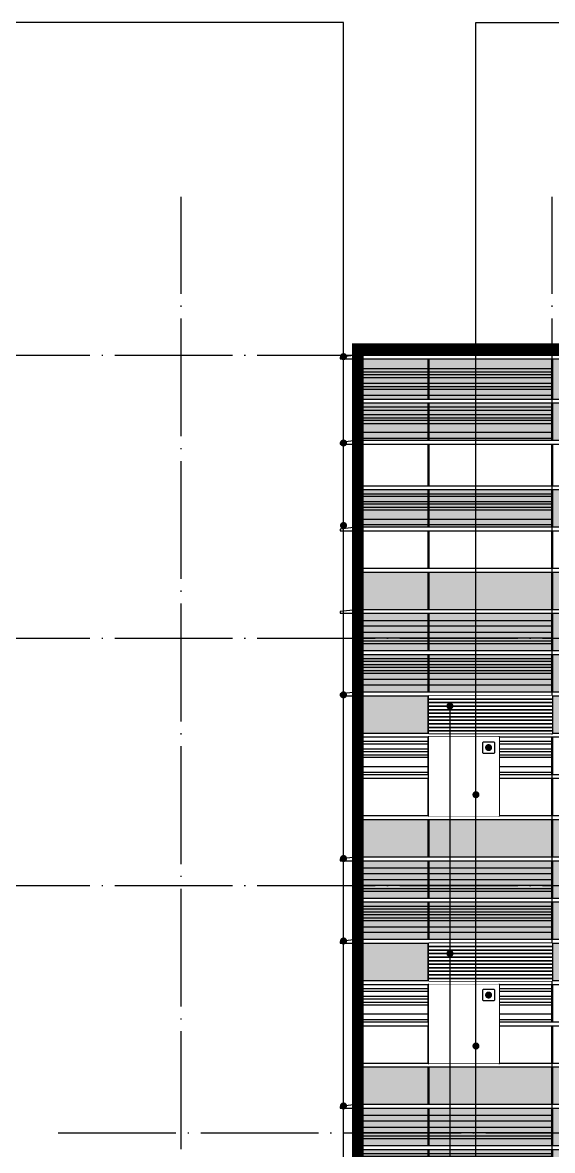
# Model space of a CAD drawing. Header units: millimetres. Extents: x 708158 to 1984082, y -168213 to -53.
# Drawn here: x 980951 to 989943, y -51155 to -32010 of the extents above; entities that cross this region are included whole.
import ezdxf

# ---------------------------------------------------------------- set-up
doc = ezdxf.new("R2010")
doc.units = ezdxf.units.MM
doc.header["$LTSCALE"] = 1000
doc.set_wipeout_variables(frame=1)
doc.linetypes.add('DOTE', pattern=[2.42, 2, -0.2, 0.02, -0.2])
doc.layers.get('0').update_dxf_attribs({"color": 8})
for name, color, linetype in [('A-AXIS', 1, 'DOTE'), ('A-看线', 63, 'Continuous'), ('DIM_LEAD', 3, 'Continuous'), ('DOTE', 1, 'DOTE'), ('WINDOW', 4, 'Continuous'), ('看线', 115, 'Continuous'), ('立面加粗', 5, 'Continuous'), ('立面填充线2 穿孔板', 105, 'Continuous'), ('立面窗户线', 21, 'Continuous')]:
    doc.layers.add(name, color=color, linetype=linetype)
doc.layers.add('E-百叶', color=8, linetype='Continuous', lineweight=35)

# ---------------------------------------------------------------- blocks, each defined once
blk = doc.blocks.new('A$C2E555585')
at = {"layer": '立面填充线2 穿孔板'}
for points in [[(5, 420), (11695, 420), (11695, -220), (5, -220)], [(5, -280), (11695, -280), (11695, -920), (5, -920)], [(5, -980), (11695, -980), (11695, -1620), (5, -1620)], [(5, -3080), (11695, -3080), (11695, -3720), (5, -3720)]]:
    blk.add_hatch(color=256, dxfattribs=at).paths.add_polyline_path(points)
at = {"layer": 'A-看线'}
for points in [[(5, 420), (11695, 420), (11695, -220), (5, -220)], [(5, 300), (1195, 300), (1195, 200), (5, 200)], [(1205, 300), (3295, 300), (3295, 200), (1205, 200)], [(5, 100), (1195, 100), (1195, 0), (5, 0)], [(1205, 100), (3295, 100), (3295, 0), (1205, 0)], [(5, -50), (1195, -50), (1195, -100), (5, -100)], [(1205, -50), (3295, -50), (3295, -100), (1205, -100)], [(5, -280), (11695, -280), (11695, -920), (5, -920)], [(5, -350), (1195, -350), (1195, -400), (5, -400)], [(1205, -350), (3295, -350), (3295, -400), (1205, -400)], [(5, -450), (1195, -450), (1195, -500), (5, -500)], [(5, -550), (1195, -550), (1195, -600), (5, -600)], [(1205, -450), (3295, -450), (3295, -500), (1205, -500)], [(1205, -550), (3295, -550), (3295, -600), (1205, -600)], [(5, -700), (1195, -700), (1195, -800), (5, -800)], [(1205, -700), (3295, -700), (3295, -800), (1205, -800)], [(5, -980), (11695, -980), (11695, -1620), (5, -1620)], [(5, -1750), (1195, -1750), (1195, -1800), (5, -1800)], [(5, -1880), (1195, -1880), (1195, -1930), (5, -1930)], [(1205, -1750), (3295, -1750), (3295, -1800), (1205, -1800)], [(1205, -1880), (3295, -1880), (3295, -1930), (1205, -1930)], [(5, -1980), (1195, -1980), (1195, -2030), (5, -2030)], [(1205, -1980), (3295, -1980), (3295, -2030), (1205, -2030)], [(5, -2180), (1195, -2180), (1195, -2280), (5, -2280)], [(1205, -2180), (3295, -2180), (3295, -2280), (1205, -2280)], [(5, -3080), (11695, -3080), (11695, -3720), (5, -3720)]]:
    blk.add_lwpolyline(points, close=True, dxfattribs=at)
at = {"layer": 'WINDOW'}
for points in [[(-5, 420), (5, 420), (5, -220), (-5, -220)], [(1195, 420), (1205, 420), (1205, -220), (1195, -220)], [(3295, 420), (3305, 420), (3305, -220), (3295, -220)], [(-5, -280), (5, -280), (5, -920), (-5, -920)], [(1195, -280), (1205, -280), (1205, -920), (1195, -920)], [(3295, -280), (3305, -280), (3305, -920), (3295, -920)], [(-5, -980), (5, -980), (5, -1620), (-5, -1620)], [(1195, -980), (1205, -980), (1205, -1620), (1195, -1620)], [(3295, -980), (3305, -980), (3305, -1620), (3295, -1620)], [(-5, -1680), (5, -1680), (5, -2320), (-5, -2320)], [(1195, -1680), (1205, -1680), (1205, -2320), (1195, -2320)], [(3295, -1680), (3305, -1680), (3305, -2320), (3295, -2320)], [(-5, -2380), (5, -2380), (5, -3020), (-5, -3020)], [(1195, -2380), (1205, -2380), (1205, -3020), (1195, -3020)], [(3295, -2380), (3305, -2380), (3305, -3020), (3295, -3020)], [(-5, -3080), (5, -3080), (5, -3720), (-5, -3720)], [(1195, -3080), (1205, -3080), (1205, -3720), (1195, -3720)], [(3295, -3080), (3305, -3080), (3305, -3720), (3295, -3720)]]:
    blk.add_lwpolyline(points, close=True, dxfattribs=at)
at = {"layer": '立面窗户线'}
for points in [[(11700, 480), (0, 480), (-30, 480), (-300, 450), (-300, 420), (0, 420), (11700, 420)], [(11700, -220), (0, -220), (-90, -220), (-90, -280), (0, -280), (11700, -280)], [(11700, -920), (0, -920), (-30, -920), (-300, -950), (-300, -980), (0, -980), (11700, -980)], [(11700, -1620), (0, -1620), (-90, -1620), (-90, -1680), (0, -1680), (11700, -1680)], [(11700, -2320), (0, -2320), (-90, -2320), (-90, -2380), (0, -2380), (11700, -2380)], [(11700, -3020), (0, -3020), (-90, -3020), (-90, -3080), (0, -3080), (11700, -3080)]]:
    blk.add_lwpolyline(points, dxfattribs=at)
blk = doc.blocks.new('A$C02CA715E')
at = {"layer": '立面填充线2 穿孔板'}
for points in [[(5, -160), (11695, -160), (11695, -850), (5, -850)], [(5, -910), (11695, -910), (11695, -1550), (5, -1550)], [(5, -2380), (11695, -2380), (11695, -3020), (5, -3020)], [(5, -3780), (11695, -3780), (11695, -4420), (5, -4420)]]:
    blk.add_hatch(color=256, dxfattribs=at).paths.add_polyline_path(points)
at = {"layer": 'A-看线'}
for points in [[(5, -160), (11695, -160), (11695, -850), (5, -850)], [(1195, -330), (5, -330), (5, -380), (1195, -380)], [(3295, -330), (1205, -330), (1205, -380), (3295, -380)], [(1195, -430), (5, -430), (5, -480), (1195, -480)], [(3295, -430), (1205, -430), (1205, -480), (3295, -480)], [(1195, -580), (5, -580), (5, -630), (1195, -630)], [(1195, -680), (5, -680), (5, -780), (1195, -780)], [(3295, -580), (1205, -580), (1205, -630), (3295, -630)], [(3295, -680), (1205, -680), (1205, -780), (3295, -780)], [(5, -910), (11695, -910), (11695, -1550), (5, -1550)], [(1195, -980), (5, -980), (5, -1030), (1195, -1030)], [(1195, -1110), (5, -1110), (5, -1160), (1195, -1160)], [(3295, -980), (1205, -980), (1205, -1030), (3295, -1030)], [(3295, -1110), (1205, -1110), (1205, -1160), (3295, -1160)], [(1195, -1210), (5, -1210), (5, -1260), (1195, -1260)], [(3295, -1210), (1205, -1210), (1205, -1260), (3295, -1260)], [(1195, -1410), (5, -1410), (5, -1510), (1195, -1510)], [(3295, -1410), (1205, -1410), (1205, -1510), (3295, -1510)], [(5, -2380), (11695, -2380), (11695, -3020), (5, -3020)], [(5, -2450), (1195, -2450), (1195, -2500), (5, -2500)], [(1205, -2450), (3295, -2450), (3295, -2500), (1205, -2500)], [(5, -2580), (1195, -2580), (1195, -2630), (5, -2630)], [(5, -2680), (1195, -2680), (1195, -2730), (5, -2730)], [(1205, -2580), (3295, -2580), (3295, -2630), (1205, -2630)], [(1205, -2680), (3295, -2680), (3295, -2730), (1205, -2730)], [(5, -2880), (1195, -2880), (1195, -2980), (5, -2980)], [(1205, -2880), (3295, -2880), (3295, -2980), (1205, -2980)], [(5, -3080), (11695, -3080), (11695, -3720), (5, -3720)], [(5, -3780), (11695, -3780), (11695, -4420), (5, -4420)]]:
    blk.add_lwpolyline(points, close=True, dxfattribs=at)
at = {"layer": 'WINDOW'}
for points in [[(-5, -160), (5, -160), (5, -850), (-5, -850)], [(1195, -160), (1205, -160), (1205, -850), (1195, -850)], [(3295, -160), (3305, -160), (3305, -850), (3295, -850)], [(-5, -910), (5, -910), (5, -1550), (-5, -1550)], [(1195, -910), (1205, -910), (1205, -1550), (1195, -1550)], [(3295, -910), (3305, -910), (3305, -1550), (3295, -1550)], [(3295, -910), (3305, -910), (3305, -1550), (3295, -1550)], [(-5, -1610), (5, -1610), (5, -2320), (-5, -2320)], [(1195, -1610), (1205, -1610), (1205, -2320), (1195, -2320)], [(3295, -1610), (3305, -1610), (3305, -2320), (3295, -2320)], [(-5, -2380), (5, -2380), (5, -3020), (-5, -3020)], [(1195, -2380), (1205, -2380), (1205, -3020), (1195, -3020)], [(1195, -2380), (1205, -2380), (1205, -3020), (1195, -3020)], [(3295, -2380), (3305, -2380), (3305, -3020), (3295, -3020)], [(-5, -3080), (5, -3080), (5, -3720), (-5, -3720)], [(1195, -3080), (1205, -3080), (1205, -3720), (1195, -3720)], [(3295, -3080), (3305, -3080), (3305, -3720), (3295, -3720)], [(-5, -3780), (5, -3780), (5, -4420), (-5, -4420)], [(1195, -3780), (1205, -3780), (1205, -4420), (1195, -4420)], [(3295, -3780), (3305, -3780), (3305, -4420), (3295, -4420)]]:
    blk.add_lwpolyline(points, close=True, dxfattribs=at)
at = {"layer": '立面窗户线'}
for points in [[(11700, -100), (0, -100), (-30, -100), (-300, -130), (-300, -160), (0, -160), (11700, -160)], [(11700, -850), (0, -850), (-90, -850), (-90, -910), (0, -910), (11700, -910)], [(11700, -1550), (0, -1550), (-30, -1550), (-300, -1580), (-300, -1610), (0, -1610), (11700, -1610)], [(11700, -2320), (0, -2320), (-90, -2320), (-90, -2380), (0, -2380), (11700, -2380)], [(11700, -3020), (0, -3020), (-30, -3020), (-300, -3050), (-300, -3080), (0, -3080), (11700, -3080)], [(11700, -3720), (0, -3720), (-90, -3720), (-90, -3780), (0, -3780), (11700, -3780)]]:
    blk.add_lwpolyline(points, dxfattribs=at)
blk = doc.blocks.new('A$C7550d0f3')
at = {"layer": 'E-百叶'}
blk.add_lwpolyline([(0, 0), (2090, 0), (2090, -640), (0, -640)], close=True, dxfattribs=at)
blk.add_wipeout([(0, 0), (2090, 0), (2090, -640), (0, -640)]).dxf.layer = 'E-百叶'
h = blk.add_hatch(dxfattribs=at)
h.set_pattern_fill('玻璃', color=256, scale=50)
h.set_pattern_definition([(0, (-760418.53, 78246.664), (0, 60), [])])
h.paths.add_polyline_path([(0, 0), (2090, 0), (2090, -640), (0, -640)])
blk = doc.blocks.new('by')
at = {"layer": 'DOTE'}
for p in [(995321, -43437), (995321, -47637)]:
    blk.add_blockref('A$C7550d0f3', p, dxfattribs=at)
blk = doc.blocks.new('A$C3ddea0d8')
at = {"layer": 'DIM_LEAD', "color": 1}
blk.add_lwpolyline([(-80, 100), (80, 100, -0.414214), (100, 80), (100, -80, -0.414214), (80, -100), (-80, -100, -0.414214), (-100, -80), (-100, 80, -0.414214)], format="xyb", close=True, dxfattribs=at)
at = {"layer": 'DIM_LEAD', "color": 1, "const_width": 60}
blk.add_lwpolyline([(0, -30, 1), (0, 30, 1)], format="xyb", close=True, dxfattribs=at)
blk = doc.blocks.new('A$C68c6f59b')
at = {"layer": 'WINDOW'}
for points in [[(10, -700), (0, -700), (0, -2040), (10, -2040)], [(1210, -700), (1200, -700), (1200, -2040), (1210, -2040)]]:
    blk.add_lwpolyline(points, close=True, dxfattribs=at)
blk.add_wipeout([(10, -700), (1200, -700), (1200, -2040), (10, -2040)]).dxf.layer = 'WINDOW'
blk.add_blockref('A$C3ddea0d8', (1024, -880))

msp = doc.modelspace()

# ---------------------------------------------------------------- linework, layer by layer
at = {"layer": 'A-AXIS'}
for p, q in [((975254, -37656.7), (1017240.9, -37656.7)), ((975254, -42456.7), (1017240.9, -42456.7)), ((975254, -46656.7), (1017240.9, -46656.7)), ((981554, -50856.7), (1023540.9, -50856.7))]:
    msp.add_line(p, q, dxfattribs=at)
at = {"layer": 'DIM_LEAD'}
for p, q in [((986397.8, -32009.6), (966833.9, -32009.6)), ((986397.8, -37679.3), (986397.8, -32009.6)), ((986397.8, -39145.9), (986397.8, -32009.6)), ((986397.8, -40546.5), (986397.8, -32009.6)), ((988645.6, -32009.7), (993183.8, -32009.7))]:
    msp.add_line(p, q, dxfattribs=at)
at = {"layer": 'DIM_LEAD', "const_width": 60}
for points in [[(986397.8, -37709.3, 1), (986397.8, -37649.3, 1)], [(986397.8, -39175.9, 1), (986397.8, -39115.9, 1)], [(986397.8, -40576.5, 1), (986397.8, -40516.5, 1)]]:
    msp.add_lwpolyline(points, format="xyb", close=True, dxfattribs=at)
at = {"layer": 'DOTE'}
for p, q in [((983640.9, -87432.6), (983640.9, -34970.2)), ((989940.9, -87432.6), (989940.9, -34970.2))]:
    msp.add_line(p, q, dxfattribs=at)
at = {"layer": '看线'}
msp.add_lwpolyline([(986940.9, -37656.7), (993840.9, -37656.7), (993840.9, -37407.1), (1002840.8, -37407.1), (1006540.9, -37407.1), (1006540.9, -37656.7), (1009740.9, -37656.7)], dxfattribs=at)
at = {"layer": '立面加粗', "const_width": 200}
msp.add_lwpolyline([(980307.7, -86106.7), (980307.7, -74876.7), (986640.9, -74876.7), (986640.9, -37556.7), (1007361, -37556.7), (1007361, -62976.7), (1010040.9, -62976.7), (1010040.9, -77886.7), (1007361, -77886.7), (1007361, -86106.7)], dxfattribs=at)

# ---------------------------------------------------------------- block references
for name, p in [('A$C02CA715E', (986640.9, -37556.6)), ('A$C2E555585', (986640.9, -42456.7)), ('A$C2E555585', (986640.9, -46656.7)), ('A$C2E555585', (986640.9, -50856.7))]:
    msp.add_blockref(name, p)

# ---------------------------------------------------------------- next in the draw order: block references
at = {"layer": 'DOTE'}
msp.add_blockref('by', (-7475.2, 0), dxfattribs=at)

# ---------------------------------------------------------------- next in the draw order: linework, layer by layer
at = {"layer": 'DIM_LEAD'}
for p in [(986397.8, -85136.7), (986397.8, -43421.7), (986397.8, -46198.7), (986397.8, -47598.7), (986397.8, -50398.7), (986397.8, -51798.7), (986397.8, -54598.7), (986397.8, -58802), (986397.8, -60198.7), (986397.8, -63028.7), (986397.8, -64436.7), (986397.8, -67198.7), (986397.8, -68598.7), (986397.8, -71398.7), (986397.8, -72798.7), (986397.8, -75568.7), (986397.8, -76298.7), (986397.8, -78878.7), (986397.8, -81098.7), (986397.8, -82098.7), (986397.8, -84098.7), (986397.8, -85136.7), (986397.8, -85136.7), (986397.8, -85911.7)]:
    msp.add_line(p, (986397.8, -32009.6), dxfattribs=at)
at = {"layer": 'DIM_LEAD', "const_width": 60}
for points in [[(986397.8, -43451.7, 1), (986397.8, -43391.7, 1)], [(988203.7, -43581.5, 1), (988203.7, -43641.5, 1)], [(986397.8, -46228.7, 1), (986397.8, -46168.7, 1)], [(986397.8, -47628.7, 1), (986397.8, -47568.7, 1)], [(988203.7, -47781.5, 1), (988203.7, -47841.5, 1)], [(986397.8, -50428.7, 1), (986397.8, -50368.7, 1)]]:
    msp.add_lwpolyline(points, format="xyb", close=True, dxfattribs=at)

# ---------------------------------------------------------------- next in the draw order: block references
at = {"layer": 'E-百叶'}
for p in [(987835.9, -43436.7), (987835.9, -47636.7)]:
    msp.add_blockref('A$C68c6f59b', p, dxfattribs=at)

# ---------------------------------------------------------------- next in the draw order: linework, layer by layer
at = {"layer": 'DIM_LEAD'}
for p, q in [((988645.6, -74642), (988645.6, -32009.7)), ((988645.6, -74642), (988645.6, -32009.7)), ((988645.6, -74642), (988645.6, -32009.7)), ((988645.6, -74642), (988645.6, -32009.7)), ((988645.6, -62016.9), (988645.6, -32009.7)), ((988645.6, -57778.9), (988645.6, -32009.7)), ((988645.6, -53514.2), (988645.6, -32009.7)), ((988645.6, -49382), (988645.6, -32009.7)), ((988645.6, -45116), (988645.6, -32009.7)), ((988645.6, -45116), (988645.6, -32009.7)), ((988645.6, -66189.2), (988645.6, -32009.7)), ((988645.6, -70391.3), (988645.6, -32009.7)), ((988645.6, -74642), (988645.6, -32009.7)), ((988203.7, -43611.5), (988203.7, -95273)), ((988203.7, -47811.5), (988203.7, -95273))]:
    msp.add_line(p, q, dxfattribs=at)
at = {"layer": 'DIM_LEAD', "const_width": 60}
for points in [[(988645.6, -45146, 1), (988645.6, -45086, 1)], [(988645.6, -45146, 1), (988645.6, -45086, 1)], [(988645.6, -49412, 1), (988645.6, -49352, 1)]]:
    msp.add_lwpolyline(points, format="xyb", close=True, dxfattribs=at)

doc.saveas('drawing.dxf')
